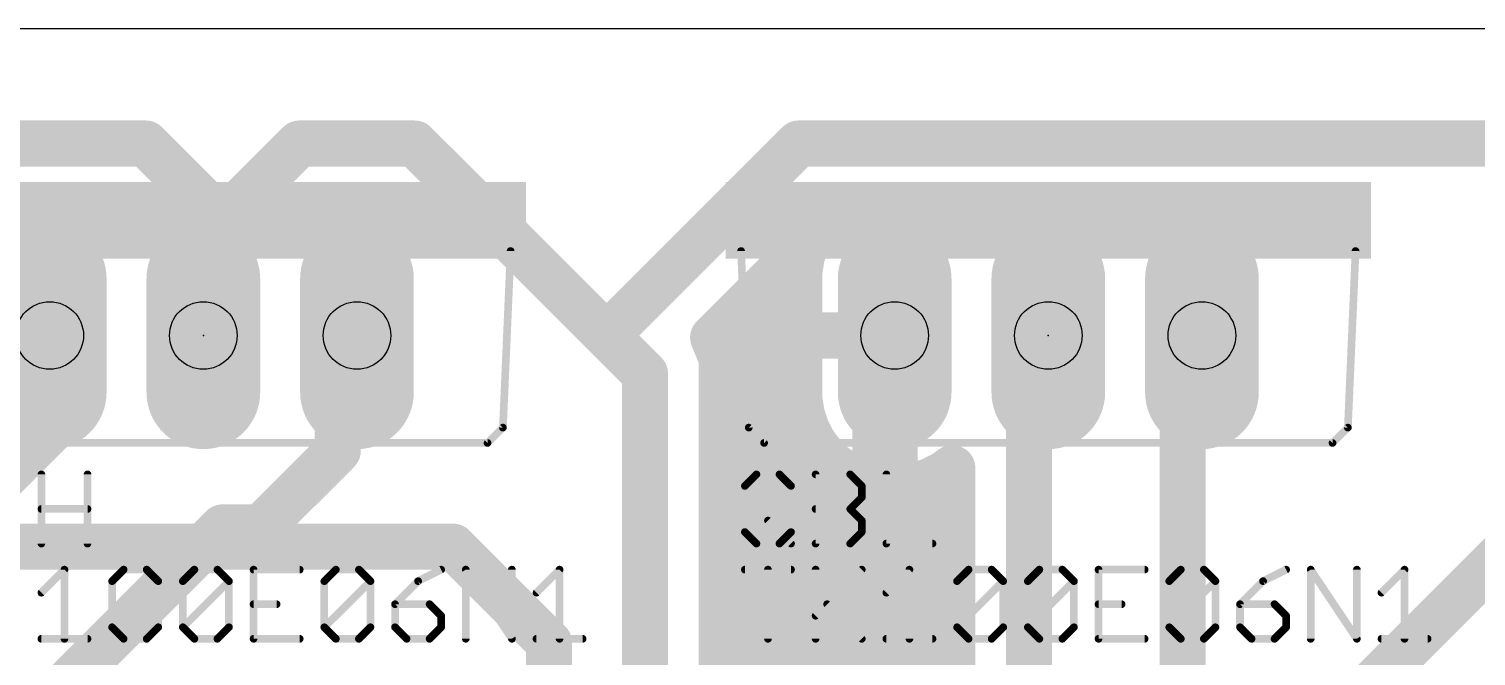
# Model space of a CAD drawing. Extents: x 0 to 88.9, y -10.5 to 54.6.
# Drawn here: x 34.9 to 58.82, y 44.23 to 54.6 of the extents above; entities that cross this region are included whole.
import ezdxf

# ---------------------------------------------------------------- set-up
doc = ezdxf.new("R2010")
doc.units = 0
for name, color, linetype in [('1', 22, 'CONTINUOUS'), ('16', 175, 'CONTINUOUS'), ('17', 82, 'CONTINUOUS'), ('20', 7, 'CONTINUOUS'), ('21', 253, 'CONTINUOUS'), ('23', 7, 'CONTINUOUS'), ('25', 253, 'CONTINUOUS'), ('27', 253, 'CONTINUOUS'), ('44', 253, 'CONTINUOUS'), ('51', 253, 'CONTINUOUS')]:
    doc.layers.add(name, color=color, linetype=linetype)

# ---------------------------------------------------------------- blocks, each defined once
blk = doc.blocks.new('RECT')
blk.add_solid([(-0.5, -0.5), (0.5, -0.5), (-0.5, 0.5), (0.5, 0.5)])
blk = doc.blocks.new('LONGP100')
at = {"const_width": 1}
blk.add_lwpolyline([(-0.5, 0), (0.5, 0)], dxfattribs=at)
at = {"const_width": 0.5}
for points in [[(-0.5, 0.25, 1), (-0.5, -0.25)], [(0.5, -0.25, 1), (0.5, 0.25)]]:
    blk.add_lwpolyline(points, format="xyb", dxfattribs=at)

msp = doc.modelspace()

# ---------------------------------------------------------------- linework, layer by layer
at = {"layer": '1', "const_width": 0.762}
for points in [[(33.3375, 46.0375), (41.91, 46.0375)], [(41.91, 46.0375), (43.4975, 44.45)], [(43.4975, 44.45), (43.4975, 38.735)]]:
    msp.add_lwpolyline(points, dxfattribs=at)
at = {"layer": '1', "const_width": 0.381}
for points in [[(42.0447, 46.1722, 1), (41.7753, 45.9028)], [(41.91, 45.847, 1), (41.91, 46.228)], [(43.688, 44.45, 1), (43.307, 44.45)], [(43.3628, 44.3153, 1), (43.6322, 44.5847)]]:
    msp.add_lwpolyline(points, format="xyb", dxfattribs=at)
at = {"layer": '16', "const_width": 0.762}
for points in [[(36.83, 52.705), (19.685, 52.705)], [(38.1, 51.435), (36.83, 52.705)], [(39.37, 52.705), (38.1, 51.435)], [(41.275, 52.705), (39.37, 52.705)], [(44.45, 49.53), (41.275, 52.705)], [(44.45, 49.53), (47.625, 52.705)], [(47.625, 52.705), (64.135, 52.705)], [(38.1, 51.435), (38.1, 49.53)], [(46.2111, 49.495), (47.7351, 51.0191)], [(47.6765, 50.8386), (47.6377, 50.5937)], [(47.7351, 51.0191), (47.6765, 50.8386)], [(47.6377, 50.5937), (47.6377, 49.53)], [(47.008, 50.292), (47.6377, 50.292)], [(35.2425, 49.53), (35.2425, 47.9425)], [(38.1, 49.53), (37.7825, 49.53)], [(40.005, 49.53), (40.005, 47.625)], [(40.005, 49.53), (40.3225, 49.53)], [(45.085, 48.895), (44.45, 49.53)], [(46.355, 49.1476), (46.2111, 49.495)], [(46.246, 49.53), (49.2125, 49.53)], [(47.6377, 49.53), (49.2125, 49.53)], [(49.2125, 49.53), (47.6377, 49.53)], [(47.6377, 49.53), (47.6377, 48.4663)], [(48.895, 42.545), (48.895, 49.53)], [(48.895, 49.53), (49.2125, 49.53)], [(49.2125, 49.53), (49.2125, 49.53)], [(49.2125, 47.0154), (49.2125, 49.53)], [(49.2125, 49.53), (49.2125, 49.53)], [(49.2125, 49.53), (49.2125, 47.0154)], [(51.435, 43.18), (51.435, 49.53)], [(51.435, 49.53), (51.7525, 49.53)], [(53.975, 49.53), (53.975, 43.815)], [(53.975, 49.53), (54.2925, 49.53)], [(55.245, 41.91), (62.865, 49.53)], [(46.355, 42.9149), (46.355, 49.1476)], [(45.085, 43.18), (45.085, 48.895)], [(46.355, 48.768), (47.6377, 48.768)], [(49.2125, 48.768), (49.2125, 48.768)], [(47.6377, 48.4663), (47.6765, 48.2214)], [(47.6765, 48.2214), (47.7531, 47.9857)], [(46.355, 48.006), (47.7465, 48.006)], [(47.7531, 47.9857), (47.8656, 47.7648)], [(49.2125, 48.006), (49.2125, 48.006)], [(35.2425, 47.9425), (33.3375, 46.0375)], [(47.8656, 47.7648), (48.0113, 47.5643)], [(40.005, 47.625), (38.735, 46.355)], [(48.0113, 47.5643), (48.1866, 47.389)], [(46.355, 47.244), (48.3862, 47.244)], [(48.1866, 47.389), (48.3871, 47.2433)], [(48.3871, 47.2433), (48.608, 47.1308)], [(49.2125, 47.244), (49.2125, 47.244)], [(49.817, 47.1308), (50.0379, 47.2433)], [(50.0379, 47.2433), (50.165, 47.3357)], [(50.0388, 47.244), (50.165, 47.244)], [(50.165, 47.3357), (50.165, 43.7061)], [(48.608, 47.1308), (48.8437, 47.0542)], [(48.8437, 47.0542), (49.0886, 47.0154)], [(49.0886, 47.0154), (49.2125, 47.0154)], [(49.2125, 47.0154), (49.3364, 47.0154)], [(49.3364, 47.0154), (49.5813, 47.0542)], [(49.5813, 47.0542), (49.817, 47.1308)], [(38.1, 46.355), (31.75, 40.005)], [(38.735, 46.355), (38.1, 46.355)], [(46.355, 46.482), (50.165, 46.482)], [(46.355, 45.72), (50.165, 45.72)], [(46.355, 44.958), (50.165, 44.958)], [(46.355, 44.196), (50.165, 44.196)]]:
    msp.add_lwpolyline(points, dxfattribs=at)
at = {"layer": '16', "const_width": 0.381}
for points in [[(36.9647, 52.8397, 1), (36.6953, 52.5703)], [(36.83, 52.5145, 1), (36.83, 52.8955)], [(39.37, 52.8955, 1), (39.37, 52.5145)], [(39.5047, 52.5703, 1), (39.2353, 52.8397)], [(41.4097, 52.8397, 1), (41.1403, 52.5703)], [(41.275, 52.5145, 1), (41.275, 52.8955)], [(47.625, 52.8955, 1), (47.625, 52.5145)], [(47.7597, 52.5703, 1), (47.4903, 52.8397)], [(38.2905, 51.435, 1), (37.9095, 51.435)], [(37.9653, 51.5697, 1), (38.2347, 51.3003)], [(37.9653, 51.3003, 1), (38.2347, 51.5697)], [(47.8646, 50.8088, 1), (47.4883, 50.8684)], [(47.9163, 50.9602, 1), (47.554, 51.078)], [(47.8698, 50.8844, 1), (47.6004, 51.1538)], [(47.8282, 50.5937, 1), (47.4472, 50.5937)], [(47.4953, 50.8974, 1), (47.8577, 50.7797)], [(47.4495, 50.6235, 1), (47.8259, 50.5639)], [(47.008, 50.4825, 1), (47.008, 50.1015)], [(47.6377, 50.1015, 1), (47.6377, 50.4825)], [(35.433, 49.53, 1), (35.052, 49.53)], [(37.7825, 49.7205, 1), (37.7825, 49.3395)], [(38.1, 49.3395, 1), (38.1, 49.7205)], [(40.1955, 49.53, 1), (39.8145, 49.53)], [(40.005, 49.7205, 1), (40.005, 49.3395)], [(40.3225, 49.3395, 1), (40.3225, 49.7205)], [(44.5847, 49.6647, 1), (44.3153, 49.3953)], [(44.3153, 49.6647, 1), (44.5847, 49.3953)], [(44.3153, 49.3953, 1), (44.5847, 49.6647)], [(46.3871, 49.5679, 1), (46.0351, 49.4221)], [(46.0764, 49.6297, 1), (46.3458, 49.3603)], [(46.246, 49.7205, 1), (46.246, 49.3395)], [(47.6377, 49.7205, 1), (47.6377, 49.3395)], [(47.6377, 49.7205, 1), (47.6377, 49.3395)], [(47.8282, 49.53, 1), (47.4472, 49.53)], [(49.0855, 49.53, 1), (48.7045, 49.53)], [(48.895, 49.7205, 1), (48.895, 49.3395)], [(49.403, 49.53, 1), (49.022, 49.53)], [(49.403, 49.53, 1), (49.022, 49.53)], [(49.2125, 49.7205, 1), (49.2125, 49.3395)], [(49.403, 49.53, 1), (49.022, 49.53)], [(49.2125, 49.3395, 1), (49.2125, 49.7205)], [(49.2125, 49.3395, 1), (49.2125, 49.7205)], [(49.2125, 49.3395, 1), (49.2125, 49.7205)], [(49.2125, 49.3395, 1), (49.2125, 49.7205)], [(49.2125, 49.3395, 1), (49.2125, 49.7205)], [(51.6255, 49.53, 1), (51.2445, 49.53)], [(51.435, 49.7205, 1), (51.435, 49.3395)], [(51.7525, 49.3395, 1), (51.7525, 49.7205)], [(54.1655, 49.53, 1), (53.7845, 49.53)], [(53.975, 49.7205, 1), (53.975, 49.3395)], [(54.2925, 49.3395, 1), (54.2925, 49.7205)], [(37.9095, 49.53, 1), (38.2905, 49.53)], [(46.5455, 49.1476, 1), (46.1645, 49.1476)], [(47.4472, 49.53, 1), (47.8282, 49.53)], [(49.022, 49.53, 1), (49.403, 49.53)], [(46.179, 49.0747, 1), (46.531, 49.2205)], [(45.2755, 48.895, 1), (44.8945, 48.895)], [(44.9503, 48.7603, 1), (45.2197, 49.0297)], [(46.355, 48.9585, 1), (46.355, 48.5775)], [(47.6377, 48.5775, 1), (47.6377, 48.9585)], [(49.2125, 48.9585, 1), (49.2125, 48.5775)], [(49.2125, 48.5775, 1), (49.2125, 48.9585)], [(47.8259, 48.4961, 1), (47.4495, 48.4365)], [(47.4472, 48.4663, 1), (47.8282, 48.4663)], [(47.8577, 48.2803, 1), (47.4953, 48.1626)], [(46.355, 48.1965, 1), (46.355, 47.8155)], [(47.4883, 48.1916, 1), (47.8646, 48.2512)], [(47.9228, 48.0722, 1), (47.5833, 47.8992)], [(47.7465, 47.8155, 1), (47.7465, 48.1965)], [(49.2125, 48.1965, 1), (49.2125, 47.8155)], [(49.2125, 47.8155, 1), (49.2125, 48.1965)], [(35.052, 47.9425, 1), (35.433, 47.9425)], [(35.3772, 47.8078, 1), (35.1078, 48.0772)], [(47.5719, 47.9268, 1), (47.9343, 48.0446)], [(48.0197, 47.8768, 1), (47.7115, 47.6528)], [(40.1397, 47.4903, 1), (39.8703, 47.7597)], [(47.6959, 47.6783, 1), (48.0353, 47.8513)], [(48.146, 47.699, 1), (47.8766, 47.4296)], [(47.8572, 47.4523, 1), (48.1654, 47.6763)], [(39.8145, 47.625, 1), (40.1955, 47.625)], [(46.355, 47.4345, 1), (46.355, 47.0535)], [(48.2986, 47.5431, 1), (48.0746, 47.2349)], [(48.0519, 47.2543, 1), (48.3213, 47.5237)], [(48.4736, 47.413, 1), (48.3006, 47.0736)], [(48.3862, 47.0535, 1), (48.3862, 47.4345)], [(49.2125, 47.4345, 1), (49.2125, 47.0535)], [(49.2125, 47.0535, 1), (49.2125, 47.4345)], [(50.0388, 47.4345, 1), (50.0388, 47.0535)], [(50.1244, 47.0736, 1), (49.9514, 47.413)], [(50.3555, 47.3357, 1), (49.9745, 47.3357)], [(50.277, 47.1816, 1), (50.053, 47.4898)], [(50.165, 47.0535, 1), (50.165, 47.4345)], [(48.2751, 47.0892, 1), (48.4991, 47.3974)], [(48.6669, 47.312, 1), (48.5491, 46.9496)], [(48.5215, 46.961, 1), (48.6945, 47.3005)], [(48.8735, 47.2423, 1), (48.8139, 46.866)], [(48.7849, 46.873, 1), (48.9026, 47.2354)], [(49.0886, 47.2059, 1), (49.0886, 46.8249)], [(49.2125, 47.2059, 1), (49.2125, 46.8249)], [(49.0588, 46.8272, 1), (49.1184, 47.2036)], [(49.3066, 47.2036, 1), (49.3662, 46.8272)], [(49.2125, 46.8249, 1), (49.2125, 47.2059)], [(49.3364, 46.8249, 1), (49.3364, 47.2059)], [(49.5224, 47.2354, 1), (49.6401, 46.873)], [(49.6111, 46.866, 1), (49.5515, 47.2423)], [(49.7305, 47.3005, 1), (49.9035, 46.961)], [(49.8759, 46.9496, 1), (49.7581, 47.312)], [(49.9259, 47.3974, 1), (50.1499, 47.0892)], [(49.022, 47.0154, 1), (49.403, 47.0154)], [(49.022, 47.0154, 1), (49.403, 47.0154)], [(38.1, 46.5455, 1), (38.1, 46.1645)], [(38.2347, 46.2203, 1), (37.9653, 46.4897)], [(38.6003, 46.4897, 1), (38.8697, 46.2203)], [(38.735, 46.1645, 1), (38.735, 46.5455)], [(46.355, 46.6725, 1), (46.355, 46.2915)], [(50.165, 46.2915, 1), (50.165, 46.6725)], [(46.355, 45.9105, 1), (46.355, 45.5295)], [(50.165, 45.5295, 1), (50.165, 45.9105)], [(46.355, 45.1485, 1), (46.355, 44.7675)], [(50.165, 44.7675, 1), (50.165, 45.1485)], [(46.355, 44.3865, 1), (46.355, 44.0055)], [(50.165, 44.0055, 1), (50.165, 44.3865)]]:
    msp.add_lwpolyline(points, format="xyb", dxfattribs=at)
at = {"layer": '20'}
msp.add_line((88.8875, 54.6), (0, 54.6), dxfattribs=at)
at = {"layer": '21', "const_width": 0.127}
for points in [[(42.8625, 50.927), (42.7355, 48.006)], [(46.7995, 48.006), (46.6725, 50.927)], [(56.8325, 50.927), (56.7055, 48.006)], [(42.4815, 47.752), (42.7355, 48.006)], [(46.7995, 48.006), (47.0535, 47.752)], [(56.4515, 47.752), (56.7055, 48.006)], [(42.4815, 47.752), (33.0835, 47.752)], [(56.4515, 47.752), (47.0535, 47.752)]]:
    msp.add_lwpolyline(points, dxfattribs=at)
at = {"layer": '21'}
for points, const_width in [([(42.8942, 50.9256, 1), (42.8308, 50.9284)], 0.0635), ([(46.7042, 50.9284, 1), (46.6408, 50.9256)], 0.0635), ([(56.8642, 50.9256, 1), (56.8008, 50.9284)], 0.0635), ([(47.2567, 48.1076, 1), (47.2567, 48.6156, 1), (47.2567, 48.1076)], 0.127), ([(42.7038, 48.0074, 1), (42.7672, 48.0046)], 0.0635), ([(42.758, 47.9835, 1), (42.713, 48.0285)], 0.0635), ([(46.822, 48.0285, 1), (46.777, 47.9835)], 0.0635), ([(46.7678, 48.0046, 1), (46.8312, 48.0074)], 0.0635), ([(56.6738, 48.0074, 1), (56.7372, 48.0046)], 0.0635), ([(56.728, 47.9835, 1), (56.683, 48.0285)], 0.0635), ([(42.459, 47.7745, 1), (42.504, 47.7295)], 0.0635), ([(42.4815, 47.7203, 1), (42.4815, 47.7838)], 0.0635), ([(47.0535, 47.7838, 1), (47.0535, 47.7203)], 0.0635), ([(47.031, 47.7295, 1), (47.076, 47.7745)], 0.0635), ([(56.429, 47.7745, 1), (56.474, 47.7295)], 0.0635), ([(56.4515, 47.7203, 1), (56.4515, 47.7838)], 0.0635)]:
    msp.add_lwpolyline(points, format="xyb", dxfattribs=dict(at, const_width=const_width))
at = {"layer": '23'}
for p in [(37.7825, 49.53), (51.7525, 49.53)]:
    msp.add_point(p, dxfattribs=at)
at = {"layer": '25', "const_width": 0.0635}
for points in [[(35.1365, 47.2323, 1), (35.073, 47.2323)], [(35.8992, 47.2323, 1), (35.8357, 47.2323)], [(46.9267, 47.264, 1), (46.9267, 47.2005)], [(46.9491, 47.2098, 1), (46.9042, 47.2547)], [(47.3304, 47.2547, 1), (47.2855, 47.2098)], [(47.308, 47.2005, 1), (47.308, 47.264)], [(47.9371, 47.2323, 1), (47.8736, 47.2323)], [(47.9054, 47.264, 1), (47.9054, 47.2005)], [(48.4998, 47.2547, 1), (48.4549, 47.2098)], [(48.4774, 47.2005, 1), (48.4774, 47.264)], [(49.1065, 47.2323, 1), (49.043, 47.2323)], [(46.7135, 47.0641, 1), (46.7585, 47.0192)], [(46.7678, 47.0416, 1), (46.7043, 47.0416)], [(47.5304, 47.0416, 1), (47.4669, 47.0416)], [(47.4762, 47.0192, 1), (47.5211, 47.0641)], [(48.6998, 47.0416, 1), (48.6363, 47.0416)], [(48.6456, 47.0192, 1), (48.6905, 47.0641)], [(48.6905, 46.8285, 1), (48.6456, 46.8734)], [(35.1048, 46.692, 1), (35.1048, 46.6285)], [(35.8674, 46.6285, 1), (35.8674, 46.692)], [(47.9054, 46.692, 1), (47.9054, 46.6285)], [(48.4998, 46.6827, 1), (48.4549, 46.6378)], [(48.4549, 46.6827, 1), (48.4998, 46.6378)], [(48.4774, 46.6285, 1), (48.4774, 46.692)], [(48.6363, 46.851, 1), (48.6998, 46.851)], [(47.1398, 46.4921, 1), (47.0949, 46.4472)], [(48.6998, 46.4696, 1), (48.6363, 46.4696)], [(48.6456, 46.4472, 1), (48.6905, 46.4921)], [(46.7585, 46.3014, 1), (46.7135, 46.2565)], [(46.7043, 46.279, 1), (46.7678, 46.279)], [(47.4669, 46.279, 1), (47.5304, 46.279)], [(47.5211, 46.2565, 1), (47.4762, 46.3014)], [(48.6363, 46.279, 1), (48.6998, 46.279)], [(48.6905, 46.2565, 1), (48.6456, 46.3014)], [(35.073, 46.0883, 1), (35.1365, 46.0883)], [(35.8357, 46.0883, 1), (35.8992, 46.0883)], [(46.9267, 46.1201, 1), (46.9267, 46.0566)], [(46.9042, 46.0658, 1), (46.9491, 46.1108)], [(47.2855, 46.1108, 1), (47.3304, 46.0658)], [(47.308, 46.0566, 1), (47.308, 46.1201)], [(47.4762, 46.0658, 1), (47.5211, 46.1108)], [(47.8736, 46.0883, 1), (47.9371, 46.0883)], [(47.9054, 46.1201, 1), (47.9054, 46.0566)], [(48.4549, 46.1108, 1), (48.4998, 46.0658)], [(48.4774, 46.0566, 1), (48.4774, 46.1201)], [(49.043, 46.0883, 1), (49.1065, 46.0883)], [(49.0748, 46.1201, 1), (49.0748, 46.0566)], [(49.8374, 46.0566, 1), (49.8374, 46.1201)]]:
    msp.add_lwpolyline(points, format="xyb", dxfattribs=at)
at = {"layer": '25', "const_width": 0.127}
for points in [[(35.1048, 46.0883), (35.1048, 47.2323)], [(35.8674, 47.2323), (35.8674, 46.0883)], [(46.736, 47.0416), (46.9267, 47.2323)], [(46.9267, 47.2323), (47.308, 47.2323)], [(47.308, 47.2323), (47.4987, 47.0416)], [(47.9054, 46.0883), (47.9054, 47.2323)], [(47.9054, 47.2323), (48.4774, 47.2323)], [(48.4774, 47.2323), (48.668, 47.0416)], [(49.0748, 47.2323), (49.0748, 46.0883)], [(46.736, 46.279), (46.736, 47.0416)], [(47.4987, 47.0416), (47.4987, 46.279)], [(48.668, 46.851), (48.4774, 46.6603)], [(48.668, 47.0416), (48.668, 46.851)], [(35.1048, 46.6603), (35.8674, 46.6603)], [(47.9054, 46.6603), (48.4774, 46.6603)], [(48.4774, 46.6603), (48.668, 46.4696)], [(47.1173, 46.4696), (47.4987, 46.0883)], [(48.668, 46.4696), (48.668, 46.279)], [(46.9267, 46.0883), (46.736, 46.279)], [(47.4987, 46.279), (47.308, 46.0883)], [(48.668, 46.279), (48.4774, 46.0883)], [(47.308, 46.0883), (46.9267, 46.0883)], [(48.4774, 46.0883), (47.9054, 46.0883)], [(49.0748, 46.0883), (49.8374, 46.0883)]]:
    msp.add_lwpolyline(points, dxfattribs=at)
at = {"layer": '27', "const_width": 0.127}
for points in [[(35.1048, 45.2762), (35.4861, 45.6575)], [(35.4861, 45.6575), (35.4861, 44.5135)], [(36.2742, 45.4668), (36.4649, 45.6575)], [(36.4649, 45.6575), (36.8462, 45.6575)], [(36.8462, 45.6575), (37.0368, 45.4668)], [(37.4436, 45.4668), (37.6343, 45.6575)], [(37.6343, 45.6575), (38.0156, 45.6575)], [(38.0156, 45.6575), (38.2062, 45.4668)], [(39.3756, 45.6575), (38.613, 45.6575)], [(38.613, 45.6575), (38.613, 44.5135)], [(39.7824, 45.4668), (39.973, 45.6575)], [(39.973, 45.6575), (40.3544, 45.6575)], [(40.3544, 45.6575), (40.545, 45.4668)], [(41.7144, 45.6575), (41.3331, 45.4668)], [(42.1212, 44.5135), (42.1212, 45.6575)], [(42.1212, 45.6575), (42.8838, 44.5135)], [(42.8838, 44.5135), (42.8838, 45.6575)], [(43.2906, 45.2762), (43.6719, 45.6575)], [(43.6719, 45.6575), (43.6719, 44.5135)], [(46.736, 45.6575), (47.4987, 45.6575)], [(47.1173, 44.5135), (47.1173, 45.6575)], [(47.9054, 45.6575), (47.9054, 44.5135)], [(47.9054, 44.8948), (48.668, 45.6575)], [(49.0748, 45.2762), (49.4561, 45.6575)], [(49.4561, 45.6575), (49.4561, 44.5135)], [(50.2442, 45.4668), (50.4349, 45.6575)], [(50.4349, 45.6575), (50.8162, 45.6575)], [(50.8162, 45.6575), (51.0068, 45.4668)], [(51.4136, 45.4668), (51.6043, 45.6575)], [(51.6043, 45.6575), (51.9856, 45.6575)], [(51.9856, 45.6575), (52.1762, 45.4668)], [(53.3456, 45.6575), (52.583, 45.6575)], [(52.583, 45.6575), (52.583, 44.5135)], [(53.7524, 45.4668), (53.943, 45.6575)], [(53.943, 45.6575), (54.3244, 45.6575)], [(54.3244, 45.6575), (54.515, 45.4668)], [(55.6844, 45.6575), (55.3031, 45.4668)], [(56.0912, 44.5135), (56.0912, 45.6575)], [(56.0912, 45.6575), (56.8538, 44.5135)], [(56.8538, 44.5135), (56.8538, 45.6575)], [(57.2606, 45.2762), (57.6419, 45.6575)], [(57.6419, 45.6575), (57.6419, 44.5135)], [(36.2742, 44.7042), (36.2742, 45.4668)], [(36.2742, 44.7042), (37.0368, 45.4668)], [(37.0368, 45.4668), (37.0368, 44.7042)], [(37.4436, 44.7042), (37.4436, 45.4668)], [(37.4436, 44.7042), (38.2062, 45.4668)], [(38.2062, 45.4668), (38.2062, 44.7042)], [(39.7824, 44.7042), (39.7824, 45.4668)], [(39.7824, 44.7042), (40.545, 45.4668)], [(40.545, 45.4668), (40.545, 44.7042)], [(41.3331, 45.4668), (40.9518, 45.0855)], [(50.2442, 44.7042), (50.2442, 45.4668)], [(50.2442, 44.7042), (51.0068, 45.4668)], [(51.0068, 45.4668), (51.0068, 44.7042)], [(51.4136, 44.7042), (51.4136, 45.4668)], [(51.4136, 44.7042), (52.1762, 45.4668)], [(52.1762, 45.4668), (52.1762, 44.7042)], [(53.7524, 44.7042), (53.7524, 45.4668)], [(53.7524, 44.7042), (54.515, 45.4668)], [(54.515, 45.4668), (54.515, 44.7042)], [(55.3031, 45.4668), (54.9218, 45.0855)], [(38.613, 45.0855), (38.9943, 45.0855)], [(40.9518, 45.0855), (40.9518, 44.7042)], [(41.5238, 45.0855), (40.9518, 45.0855)], [(41.7144, 44.8948), (41.5238, 45.0855)], [(48.0961, 45.0855), (48.668, 44.5135)], [(52.583, 45.0855), (52.9643, 45.0855)], [(54.9218, 45.0855), (54.9218, 44.7042)], [(55.4938, 45.0855), (54.9218, 45.0855)], [(55.6844, 44.8948), (55.4938, 45.0855)], [(36.4649, 44.5135), (36.2742, 44.7042)], [(37.0368, 44.7042), (36.8462, 44.5135)], [(37.6343, 44.5135), (37.4436, 44.7042)], [(38.2062, 44.7042), (38.0156, 44.5135)], [(39.973, 44.5135), (39.7824, 44.7042)], [(40.545, 44.7042), (40.3544, 44.5135)], [(40.9518, 44.7042), (41.1424, 44.5135)], [(41.5238, 44.5135), (41.7144, 44.7042)], [(41.7144, 44.7042), (41.7144, 44.8948)], [(50.4349, 44.5135), (50.2442, 44.7042)], [(51.0068, 44.7042), (50.8162, 44.5135)], [(51.6043, 44.5135), (51.4136, 44.7042)], [(52.1762, 44.7042), (51.9856, 44.5135)], [(53.943, 44.5135), (53.7524, 44.7042)], [(54.515, 44.7042), (54.3244, 44.5135)], [(54.9218, 44.7042), (55.1124, 44.5135)], [(55.4938, 44.5135), (55.6844, 44.7042)], [(55.6844, 44.7042), (55.6844, 44.8948)], [(35.1048, 44.5135), (35.8674, 44.5135)], [(36.8462, 44.5135), (36.4649, 44.5135)], [(38.0156, 44.5135), (37.6343, 44.5135)], [(38.613, 44.5135), (39.3756, 44.5135)], [(40.3544, 44.5135), (39.973, 44.5135)], [(41.1424, 44.5135), (41.5238, 44.5135)], [(43.2906, 44.5135), (44.0532, 44.5135)], [(49.0748, 44.5135), (49.8374, 44.5135)], [(50.8162, 44.5135), (50.4349, 44.5135)], [(51.9856, 44.5135), (51.6043, 44.5135)], [(52.583, 44.5135), (53.3456, 44.5135)], [(54.3244, 44.5135), (53.943, 44.5135)], [(55.1124, 44.5135), (55.4938, 44.5135)], [(57.2606, 44.5135), (58.0232, 44.5135)]]:
    msp.add_lwpolyline(points, dxfattribs=at)
at = {"layer": '27', "const_width": 0.0635}
for points in [[(35.5179, 45.6575, 1), (35.4544, 45.6575)], [(35.5086, 45.635, 1), (35.4637, 45.6799)], [(36.4649, 45.6892, 1), (36.4649, 45.6257)], [(36.4873, 45.635, 1), (36.4424, 45.6799)], [(36.8686, 45.6799, 1), (36.8237, 45.635)], [(36.8462, 45.6257, 1), (36.8462, 45.6892)], [(37.6343, 45.6892, 1), (37.6343, 45.6257)], [(37.6567, 45.635, 1), (37.6118, 45.6799)], [(38.038, 45.6799, 1), (37.9931, 45.635)], [(38.0156, 45.6257, 1), (38.0156, 45.6892)], [(38.6447, 45.6575, 1), (38.5812, 45.6575)], [(38.613, 45.6892, 1), (38.613, 45.6257)], [(39.3756, 45.6257, 1), (39.3756, 45.6892)], [(39.973, 45.6892, 1), (39.973, 45.6257)], [(39.9955, 45.635, 1), (39.9506, 45.6799)], [(40.3768, 45.6799, 1), (40.3319, 45.635)], [(40.3544, 45.6257, 1), (40.3544, 45.6892)], [(41.7286, 45.6291, 1), (41.7002, 45.6859)], [(42.1529, 45.6575, 1), (42.0894, 45.6575)], [(42.1476, 45.6751, 1), (42.0948, 45.6399)], [(42.9156, 45.6575, 1), (42.8521, 45.6575)], [(43.7036, 45.6575, 1), (43.6401, 45.6575)], [(43.6943, 45.635, 1), (43.6494, 45.6799)], [(46.736, 45.6892, 1), (46.736, 45.6257)], [(47.1491, 45.6575, 1), (47.0856, 45.6575)], [(47.4987, 45.6257, 1), (47.4987, 45.6892)], [(47.9371, 45.6575, 1), (47.8736, 45.6575)], [(48.6905, 45.635, 1), (48.6456, 45.6799)], [(49.4879, 45.6575, 1), (49.4244, 45.6575)], [(49.4786, 45.635, 1), (49.4337, 45.6799)], [(50.4349, 45.6892, 1), (50.4349, 45.6257)], [(50.4573, 45.635, 1), (50.4124, 45.6799)], [(50.8386, 45.6799, 1), (50.7937, 45.635)], [(50.8162, 45.6257, 1), (50.8162, 45.6892)], [(51.6043, 45.6892, 1), (51.6043, 45.6257)], [(51.6267, 45.635, 1), (51.5818, 45.6799)], [(52.008, 45.6799, 1), (51.9631, 45.635)], [(51.9856, 45.6257, 1), (51.9856, 45.6892)], [(52.6147, 45.6575, 1), (52.5512, 45.6575)], [(52.583, 45.6892, 1), (52.583, 45.6257)], [(53.3456, 45.6257, 1), (53.3456, 45.6892)], [(53.943, 45.6892, 1), (53.943, 45.6257)], [(53.9655, 45.635, 1), (53.9206, 45.6799)], [(54.3468, 45.6799, 1), (54.3019, 45.635)], [(54.3244, 45.6257, 1), (54.3244, 45.6892)], [(55.6986, 45.6291, 1), (55.6702, 45.6859)], [(56.1229, 45.6575, 1), (56.0594, 45.6575)], [(56.1176, 45.6751, 1), (56.0648, 45.6399)], [(56.8856, 45.6575, 1), (56.8221, 45.6575)], [(57.6736, 45.6575, 1), (57.6101, 45.6575)], [(57.6643, 45.635, 1), (57.6194, 45.6799)], [(36.3059, 45.4668, 1), (36.2424, 45.4668)], [(36.2517, 45.4893, 1), (36.2966, 45.4444)], [(37.0686, 45.4668, 1), (37.0051, 45.4668)], [(37.0593, 45.4444, 1), (37.0144, 45.4893)], [(37.0144, 45.4444, 1), (37.0593, 45.4893)], [(37.4753, 45.4668, 1), (37.4118, 45.4668)], [(37.4211, 45.4893, 1), (37.466, 45.4444)], [(38.238, 45.4668, 1), (38.1745, 45.4668)], [(38.2287, 45.4444, 1), (38.1838, 45.4893)], [(38.1838, 45.4444, 1), (38.2287, 45.4893)], [(39.8141, 45.4668, 1), (39.7506, 45.4668)], [(39.7599, 45.4893, 1), (39.8048, 45.4444)], [(40.5768, 45.4668, 1), (40.5133, 45.4668)], [(40.5675, 45.4444, 1), (40.5226, 45.4893)], [(40.5226, 45.4444, 1), (40.5675, 45.4893)], [(41.3189, 45.4952, 1), (41.3473, 45.4384)], [(41.3556, 45.4444, 1), (41.3107, 45.4893)], [(50.2759, 45.4668, 1), (50.2124, 45.4668)], [(50.2217, 45.4893, 1), (50.2666, 45.4444)], [(51.0386, 45.4668, 1), (50.9751, 45.4668)], [(51.0293, 45.4444, 1), (50.9844, 45.4893)], [(50.9844, 45.4444, 1), (51.0293, 45.4893)], [(51.4453, 45.4668, 1), (51.3818, 45.4668)], [(51.3911, 45.4893, 1), (51.436, 45.4444)], [(52.208, 45.4668, 1), (52.1445, 45.4668)], [(52.1987, 45.4444, 1), (52.1538, 45.4893)], [(52.1538, 45.4444, 1), (52.1987, 45.4893)], [(53.7841, 45.4668, 1), (53.7206, 45.4668)], [(53.7299, 45.4893, 1), (53.7748, 45.4444)], [(54.5468, 45.4668, 1), (54.4833, 45.4668)], [(54.5375, 45.4444, 1), (54.4926, 45.4893)], [(54.4926, 45.4444, 1), (54.5375, 45.4893)], [(55.2889, 45.4952, 1), (55.3173, 45.4384)], [(55.3256, 45.4444, 1), (55.2807, 45.4893)], [(35.0823, 45.2986, 1), (35.1272, 45.2537)], [(43.2681, 45.2986, 1), (43.313, 45.2537)], [(49.0523, 45.2986, 1), (49.0972, 45.2537)], [(57.2381, 45.2986, 1), (57.283, 45.2537)], [(38.613, 45.1172, 1), (38.613, 45.0537)], [(38.9943, 45.0537, 1), (38.9943, 45.1172)], [(40.9835, 45.0855, 1), (40.92, 45.0855)], [(40.9518, 45.1172, 1), (40.9518, 45.0537)], [(40.9293, 45.1079, 1), (40.9742, 45.063)], [(41.5462, 45.1079, 1), (41.5013, 45.063)], [(41.5238, 45.0537, 1), (41.5238, 45.1172)], [(48.1185, 45.1079, 1), (48.0736, 45.063)], [(52.583, 45.1172, 1), (52.583, 45.0537)], [(52.9643, 45.0537, 1), (52.9643, 45.1172)], [(54.9535, 45.0855, 1), (54.89, 45.0855)], [(54.9218, 45.1172, 1), (54.9218, 45.0537)], [(54.8993, 45.1079, 1), (54.9442, 45.063)], [(55.5162, 45.1079, 1), (55.4713, 45.063)], [(55.4938, 45.0537, 1), (55.4938, 45.1172)], [(36.2966, 44.7266, 1), (36.2517, 44.6817)], [(36.2517, 44.7266, 1), (36.2966, 44.6817)], [(37.0593, 44.6817, 1), (37.0144, 44.7266)], [(37.466, 44.7266, 1), (37.4211, 44.6817)], [(37.4211, 44.7266, 1), (37.466, 44.6817)], [(38.2287, 44.6817, 1), (38.1838, 44.7266)], [(39.8048, 44.7266, 1), (39.7599, 44.6817)], [(39.7599, 44.7266, 1), (39.8048, 44.6817)], [(40.5675, 44.6817, 1), (40.5226, 44.7266)], [(40.9742, 44.7266, 1), (40.9293, 44.6817)], [(41.7462, 44.8948, 1), (41.6827, 44.8948)], [(41.692, 44.8724, 1), (41.7369, 44.9173)], [(41.7369, 44.6817, 1), (41.692, 44.7266)], [(47.8829, 44.9173, 1), (47.9278, 44.8724)], [(50.2666, 44.7266, 1), (50.2217, 44.6817)], [(50.2217, 44.7266, 1), (50.2666, 44.6817)], [(51.0293, 44.6817, 1), (50.9844, 44.7266)], [(51.436, 44.7266, 1), (51.3911, 44.6817)], [(51.3911, 44.7266, 1), (51.436, 44.6817)], [(52.1987, 44.6817, 1), (52.1538, 44.7266)], [(53.7748, 44.7266, 1), (53.7299, 44.6817)], [(53.7299, 44.7266, 1), (53.7748, 44.6817)], [(54.5375, 44.6817, 1), (54.4926, 44.7266)], [(54.9442, 44.7266, 1), (54.8993, 44.6817)], [(55.7162, 44.8948, 1), (55.6527, 44.8948)], [(55.662, 44.8724, 1), (55.7069, 44.9173)], [(55.7069, 44.6817, 1), (55.662, 44.7266)], [(35.1048, 44.5453, 1), (35.1048, 44.4817)], [(35.4544, 44.5135, 1), (35.5179, 44.5135)], [(35.8674, 44.4817, 1), (35.8674, 44.5453)], [(36.2424, 44.7042, 1), (36.3059, 44.7042)], [(36.4649, 44.5453, 1), (36.4649, 44.4817)], [(36.4424, 44.491, 1), (36.4873, 44.536)], [(36.8237, 44.536, 1), (36.8686, 44.491)], [(36.8462, 44.4817, 1), (36.8462, 44.5453)], [(37.0051, 44.7042, 1), (37.0686, 44.7042)], [(37.4118, 44.7042, 1), (37.4753, 44.7042)], [(37.6343, 44.5453, 1), (37.6343, 44.4817)], [(37.6118, 44.491, 1), (37.6567, 44.536)], [(37.9931, 44.536, 1), (38.038, 44.491)], [(38.0156, 44.4817, 1), (38.0156, 44.5453)], [(38.1745, 44.7042, 1), (38.238, 44.7042)], [(38.613, 44.5453, 1), (38.613, 44.4817)], [(38.5812, 44.5135, 1), (38.6447, 44.5135)], [(39.3756, 44.4817, 1), (39.3756, 44.5453)], [(39.7506, 44.7042, 1), (39.8141, 44.7042)], [(39.973, 44.5453, 1), (39.973, 44.4817)], [(39.9506, 44.491, 1), (39.9955, 44.536)], [(40.3319, 44.536, 1), (40.3768, 44.491)], [(40.3544, 44.4817, 1), (40.3544, 44.5453)], [(40.5133, 44.7042, 1), (40.5768, 44.7042)], [(40.92, 44.7042, 1), (40.9835, 44.7042)], [(41.1424, 44.5453, 1), (41.1424, 44.4817)], [(41.12, 44.491, 1), (41.1649, 44.536)], [(41.5013, 44.536, 1), (41.5462, 44.491)], [(41.5238, 44.4817, 1), (41.5238, 44.5453)], [(41.6827, 44.7042, 1), (41.7462, 44.7042)], [(42.0894, 44.5135, 1), (42.1529, 44.5135)], [(42.8521, 44.5135, 1), (42.9156, 44.5135)], [(42.8574, 44.4959, 1), (42.9102, 44.5311)], [(43.2906, 44.5453, 1), (43.2906, 44.4817)], [(43.6401, 44.5135, 1), (43.7036, 44.5135)], [(44.0532, 44.4817, 1), (44.0532, 44.5453)], [(47.0856, 44.5135, 1), (47.1491, 44.5135)], [(47.8736, 44.5135, 1), (47.9371, 44.5135)], [(48.6456, 44.491, 1), (48.6905, 44.536)], [(49.0748, 44.5453, 1), (49.0748, 44.4817)], [(49.4244, 44.5135, 1), (49.4879, 44.5135)], [(49.8374, 44.4817, 1), (49.8374, 44.5453)], [(50.2124, 44.7042, 1), (50.2759, 44.7042)], [(50.4349, 44.5453, 1), (50.4349, 44.4817)], [(50.4124, 44.491, 1), (50.4573, 44.536)], [(50.7937, 44.536, 1), (50.8386, 44.491)], [(50.8162, 44.4817, 1), (50.8162, 44.5453)], [(50.9751, 44.7042, 1), (51.0386, 44.7042)], [(51.3818, 44.7042, 1), (51.4453, 44.7042)], [(51.6043, 44.5453, 1), (51.6043, 44.4817)], [(51.5818, 44.491, 1), (51.6267, 44.536)], [(51.9631, 44.536, 1), (52.008, 44.491)], [(51.9856, 44.4817, 1), (51.9856, 44.5453)], [(52.1445, 44.7042, 1), (52.208, 44.7042)], [(52.583, 44.5453, 1), (52.583, 44.4817)], [(52.5512, 44.5135, 1), (52.6147, 44.5135)], [(53.3456, 44.4817, 1), (53.3456, 44.5453)], [(53.7206, 44.7042, 1), (53.7841, 44.7042)], [(53.943, 44.5453, 1), (53.943, 44.4817)], [(53.9206, 44.491, 1), (53.9655, 44.536)], [(54.3019, 44.536, 1), (54.3468, 44.491)], [(54.3244, 44.4817, 1), (54.3244, 44.5453)], [(54.4833, 44.7042, 1), (54.5468, 44.7042)], [(54.89, 44.7042, 1), (54.9535, 44.7042)], [(55.1124, 44.5453, 1), (55.1124, 44.4817)], [(55.09, 44.491, 1), (55.1349, 44.536)], [(55.4713, 44.536, 1), (55.5162, 44.491)], [(55.4938, 44.4817, 1), (55.4938, 44.5453)], [(55.6527, 44.7042, 1), (55.7162, 44.7042)], [(56.0594, 44.5135, 1), (56.1229, 44.5135)], [(56.8221, 44.5135, 1), (56.8856, 44.5135)], [(56.8274, 44.4959, 1), (56.8802, 44.5311)], [(57.2606, 44.5453, 1), (57.2606, 44.4817)], [(57.6101, 44.5135, 1), (57.6736, 44.5135)], [(58.0232, 44.4817, 1), (58.0232, 44.5453)]]:
    msp.add_lwpolyline(points, format="xyb", dxfattribs=at)
at = {"layer": '44'}
for centre in [(35.2425, 49.53), (37.7825, 49.53), (40.3225, 49.53), (49.2125, 49.53), (51.7525, 49.53), (54.2925, 49.53)]:
    msp.add_circle(centre, 0.5588, dxfattribs=at)

# ---------------------------------------------------------------- block references
at = {"layer": '17', "xscale": 1.8796, "yscale": 1.8796, "rotation": 90}
for p in [(35.2425, 49.53), (35.2425, 49.53), (37.7825, 49.53), (37.7825, 49.53), (40.3225, 49.53), (40.3225, 49.53), (49.2125, 49.53), (49.2125, 49.53), (51.7525, 49.53), (51.7525, 49.53), (54.2925, 49.53), (54.2925, 49.53)]:
    msp.add_blockref('LONGP100', p, dxfattribs=at)
at = {"layer": '21'}
for p, xscale, yscale in [((37.7825, 51.689), 10.668, 0.762), ((51.7525, 51.689), 10.668, 0.762), ((36.5125, 51.054), 0.762, 0.508), ((39.0525, 51.054), 0.762, 0.508), ((42.164, 51.054), 1.905, 0.508), ((47.371, 51.054), 1.905, 0.508), ((50.4825, 51.054), 0.762, 0.508), ((53.0225, 51.054), 0.762, 0.508), ((56.134, 51.054), 1.905, 0.508)]:
    msp.add_blockref('RECT', p, dxfattribs=dict(at, xscale=xscale, yscale=yscale))
at = {"layer": '51', "xscale": 1.778, "yscale": 0.508}
for p in [(35.2425, 51.054), (37.7825, 51.054), (40.3225, 51.054), (49.2125, 51.054), (51.7525, 51.054), (54.2925, 51.054)]:
    msp.add_blockref('RECT', p, dxfattribs=at)

doc.saveas('drawing.dxf')
